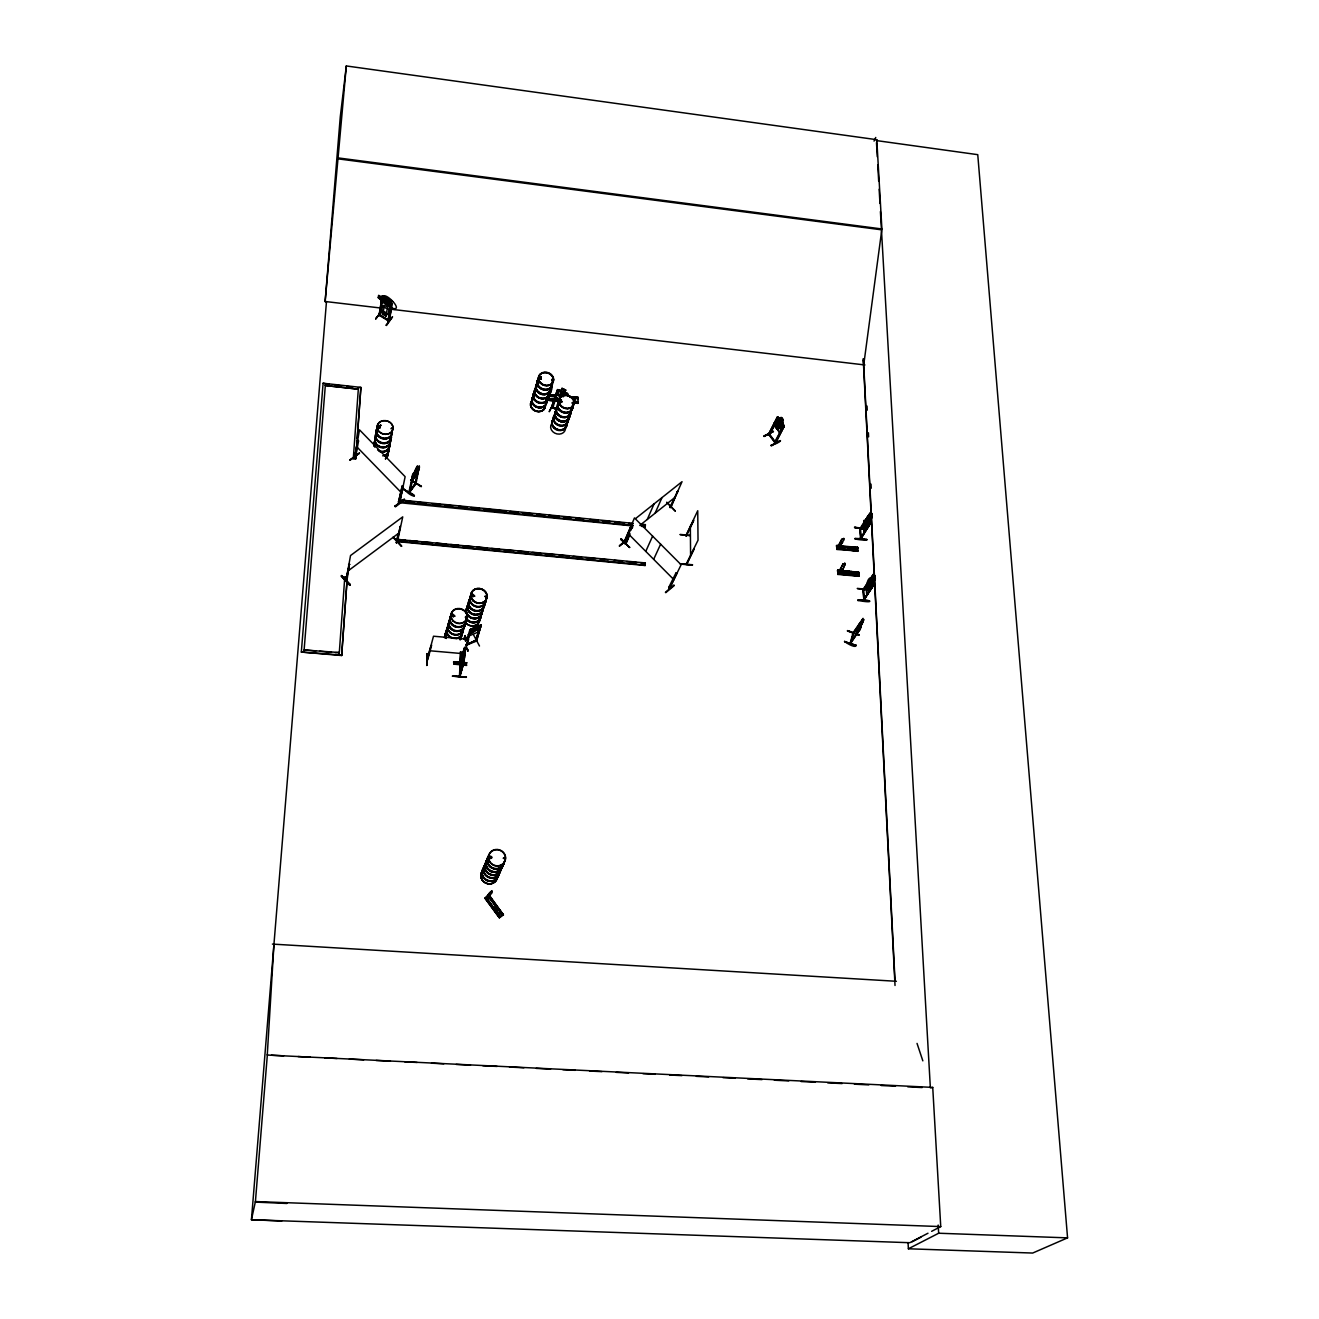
<?xml version="1.0" encoding="UTF-8"?>
<svg xmlns="http://www.w3.org/2000/svg" width="1319" height="1319" viewBox="0 0 1319 1319"><rect width="100%" height="100%" fill="white"/><g stroke="black" fill="none" stroke-linecap="round" stroke-linejoin="round"><path stroke-width="1.5" d="M397.497 538.91L397.266 541.581L645.073 565.521L645.288 562.933L397.398 539.405L405.576 540.196M645.37 524.616L645.156 527.188L645.37 524.616L641.281 524.204M645.073 565.521L645.288 562.933M548.259 395.106L548.044 395.684A7.716 6.496 18.5 0 1 543.642 402.856A7.716 6.496 18.5 0 1 534.261 399.624A7.716 6.496 18.5 0 1 535.366 391.298M578.002 402.839L578.118 397.382L574.787 397.266M574.87 397.052L574.82 402.196M476.604 640.968L480.858 626.179L475.137 641.067L476.769 640.44M548.209 394.876L548.16 398.305L551.375 390.523M548.457 394.892L548.407 398.322L551.556 389.863L552.018 383.516M549.248 394.661L549.182 399.805L549.528 398.322L546.247 397.992M549.578 393.969L549.314 394.843M467.074 640.309L470.669 630.515L466.382 645.403L466.201 644.299M466.712 644.744L476.258 639.995M771.302 446.053C785.662 435.748 781.359 442.92 771.087 445.261M496.257 907.291L496.373 908.742M837.334 546.66L838.175 546.165M466.695 662.798C427.092 660.423 493.075 664.842 453.818 661.709M850.788 642.666L850.079 643.524L860.417 628.619M850.936 642.98L851.184 642.073M852.503 634.208L852.882 633.136M853.624 632.79L852.948 633.681M462.178 654.191L459.952 662.468L464.618 647.217M459.952 662.352L460.446 651.685M460.793 652.081L460.397 662.517L464.337 648.173M460.479 662.27L460.908 651.718M461.601 662.732L461.188 661.66M461.93 656.367L461.716 668.436L461.848 656.664M465.36 648.107L460.364 666.21L468.674 639.319L433.489 636.22L427.191 659.896L431.049 645.502M466.629 665.436L453.769 664.133M839.576 571.572L838.637 571.605L839.741 571.259M460.051 664.595L459.457 676.548L459.589 675.081M459.474 675.905C460.925 680.225 461.238 645.782 464.75 651.949M464.288 662.567L463.876 661.446L459.968 676.68L460.628 664.644M463.068 654.554L462.557 666.26M463.332 657.159L463.167 660.819L464.189 657.538M465.013 638.775L465.277 636.137M464.667 655.411L464.816 650.448L464.156 661.577L459.441 676.663L464.024 661.462L464.519 656.961L463.084 662.765L463.414 655.213M465.393 640.886L465.558 636.995L465.541 640.902M465.079 655.263L465.244 651.339L464.387 657.027L464.865 654.834M466.118 677.356C424.817 673.844 493.454 679.334 453.291 675.955M463.876 656.911L463.035 663.21L464.601 652.46L463.81 656.944M427.043 653.614L426.795 665.452L427.34 653.597M862.544 620.194L861.043 626.459L858.24 630.564L859.823 624.629L860.697 624.744M836.757 545.703L839.181 545.11L836.559 545.951L857.564 548.127L836.609 546.643L857.498 548.556L857.416 547.336L857.663 551.391M836.741 548.77L857.746 550.996L836.724 548.292M858.587 572.215L837.614 570.781L838.126 569.824L840.269 570.286L838.126 569.824M858.834 576.271L858.768 575.068L858.85 576.304L837.829 574.392L837.763 573.237L858.883 575.183L837.829 573.386M273.956 944.19L267.262 1055.035L932.731 1087.4L940.744 1226.588L931.626 1231.336M836.609 545.654L857.614 547.319L857.729 550.996L836.774 549.462L836.823 548.424M858.685 573.023L837.664 571.556L837.598 570.336L858.784 572.166L858.916 575.892L837.812 573.996L840.45 573.617M779.743 423.185L778.919 419.096L779.183 423.251L776.495 423.646L779.447 424.322L780.419 428.84L780.123 424.504L782.711 424.223L779.677 423.234M838.224 571.358L839.593 571.16M577.936 399.228L578.118 397.382M577.953 397.547L569.973 396.953M577.953 402.377L573.946 401.965M577.953 401.685L573.979 401.504L578.035 401.734L577.953 403.383L573.93 402.971L577.936 403.268M360.911 387.407L358.422 387.671L353.294 458.633L355.734 458.897L360.911 387.407L323.106 383.235L301.326 652.064L341.654 655.527L347.293 577.343L344.787 577.112L339.098 655.296M341.654 655.527L347.21 577.804L344.787 577.112M355.734 458.897L356.328 450.785M357.185 438.617L360.829 387.934M551.804 385.906L551.309 389.847M855.025 539.009C870.606 541.73 871.084 538.614 854.976 538.465M855.009 538.581L866.534 539.636M857.894 600.458C879.509 604.349 866.517 597.754 857.878 600.491M281.755 1221.015L251.434 1219.745L326.469 301.655L325.133 301.49L346.32 65.95L876.789 139.699L881.9 228.962L863.731 364.819L863.401 358.653M927.982 1233.232L909.78 1242.712L251.434 1219.745L255.424 1201.56L267.394 1054.326M850.046 548.292L848.744 548.968L848.727 547.484M850.524 573.996C852.618 571.242 847.111 573.452 850.788 573.831M669.557 588.455L669.046 587.103L669.541 588.505M379.031 314.532L389.319 321.045L391.628 307.096M624.151 542.604L634.455 517.922L681.132 564.746L669.343 588.835L676.696 573.847L675.889 573.073L668.733 587.45M837.581 546.264L837.977 546.577M389.781 310.773L391.281 302.1L387.028 301.128L383.367 297.336L386.154 301.128L382.873 301.177L386.846 302.035L390.605 305.942L387.671 302.018L392.089 303.419L389.089 321.325M863.302 589.032L863.945 600.442L862.857 589.642L863.483 590.764L870.853 579.717L871.364 580.921M864.341 599.733L863.417 589.626L873.326 574.326L873.755 585.141L863.467 600.31M624.744 543.296L623.59 542.736M625.091 542.834L624.266 543.576L626.377 541.812M860.895 528.194L860.928 528.919C858.257 526.297 861.917 538.366 860.532 539.026L870.721 522.983L860.384 537.954M860.598 529.463L869.897 513.685M774.583 422.492L774.269 425.377L779.677 432.368L774.368 425.328L774.682 422.426L774.467 425.328M774.698 422.443L774.368 425.394L779.644 432.401M853.327 633.549L850.541 643.656L860.285 628.668L850.013 643.26M853.624 632.939L850.59 643.474M346.32 65.95L340.286 116.781L325.117 301.622L326.452 301.787M868.182 524.814L868.512 522.505M871.282 586.675L871.612 584.35M323.106 383.235L329.338 384.472M492.135 892.666L487.123 898.668C486.167 896.129 492.168 889.237 492.135 891.644M325.447 384.043L303.964 651.833M692.426 564.944L680.373 563.856L692.524 564.746M843.83 539.52L843.418 540.279L843.748 538.465M843.583 567.351L844.935 564.581M844.77 564.565L844.754 563.015M301.326 652.064L341.736 655.081M858.801 635.28L847.49 630.581L858.949 634.703M399.838 502.209L398.536 502.209L402.246 485.87L403.02 486.662L399.393 503.017L398.437 502.127L402.246 485.87M350.03 460.018L359.526 453.027L350.145 459.803M847.392 631.01L858.999 634.983M391.792 305.876L382.609 301.49L378.19 297.649L378.619 295.324L389.649 301.029L392.155 303.799M375.8 318.637L382.312 310.559L375.833 318.654M353.294 458.633L355.817 458.385M355.85 456.786L355.487 457.841L358.554 440.925L357.779 440.15L354.712 457.132C353.97 455.302 357.449 458.979 355.273 456.193M383.565 295.868L382.164 296.017L379.114 315.29L382.23 295.934L383.565 295.868C388.066 294.071 404.455 312.356 391.479 308.003M381.916 297.467L383.169 297.55L379.954 315.835M381.85 305.513L380.284 315.521L379.509 314.285M382.774 314.037L386.17 316.016L382.774 314.037L383.202 311.762M382.889 314.037L383.334 311.762L381.719 310.097L382.411 305.975L384.373 305.25L387.506 307.179L388.874 309.981L388.165 314.087L386.368 313.774L386.005 315.966M354.712 457.017L359.493 429.829L405.131 476.687L399.723 502.786L398.552 502.16M354.811 456.374L355.8 457.446M341.473 575.892L350.145 584.746L341.654 575.513M386.088 316.098L386.467 313.922M385.939 325.232L392.551 316.791L386.483 325.529M503.446 858.455L504.831 858.438M837.845 574.474L837.779 573.204M379.048 315.225L388.99 321.259L388.099 320.847L389.105 314.746M389.204 320.682L388.462 319.759L387.951 320.698L391.051 304.541M390.853 309.256L389.83 315.109L388.808 315.241L379.938 309.025M572.133 402.905L572.974 402.262L572.71 403.053M573.155 402.476L572.199 403.053M345.759 580.129L349.436 564.087L347.012 579.865C345.248 581.184 348.645 576.914 345.858 580.047L347.012 579.865M346.056 580.426L350.524 555.546L402.74 516.867L397.349 542.109M346.353 580.376L345.875 579.42L347.194 579.222M491.443 857.366L490.536 858.24L489.827 857.449M857.498 548.556L857.614 547.319M346.683 578.86L349.436 564.087M560.064 401.256L560.559 402.097M561.333 402.443L561.878 401.553M561.894 401.883L561.35 400.894M555.744 413.886L555.414 414.512M555.909 414.743L555.662 413.902M868.347 522.439L868.314 526.66L867.671 516.158M862.923 589.692L873.326 574.326M863.929 600.244L873.508 585.158L863.896 599.486M551.606 379.773L552.595 379.856L551.804 379.377M552.348 380.119L551.787 380.202M552.743 379.493L552.842 380.202M860.977 538.927L870.375 523.165L860.4 538.795M871.43 584.284L871.414 588.587L870.606 577.771C863.253 579.684 868.397 608.982 866.303 585.356M539.224 378.883L539.224 378.058M541.252 378.058L541.268 379.114M859.972 528.672L860.532 538.927M486.15 596.27L484.947 596.452L485.953 597.161M485.029 596.303L486.068 596.6M870.622 523.066L870.688 513.025M465.261 617.243L466.168 616.303M466.118 617.424L466.299 616.418M471.724 595.067L471.707 595.974M472.037 595.034L472.202 595.941L472.466 594.589M473.686 596.386L473.983 595.265M453.027 616.369L453.571 614.967M453.802 615.561L452.829 616.385L452.12 615.429M404.669 499.868L395.37 506.859L394.975 506.051M403.466 489.728C422.542 497.214 412.517 499.34 403.894 488.92M396.541 542.801L397.843 534.442M397.052 541.812L396.392 542.834L400.333 526.265L399.772 527.221M400.333 526.265L397.167 541.252M410.687 480.034L421.453 486.398L410.638 480.067M418.09 471.575L411.66 481.336L412.616 474.873L416.985 469.218M408.89 492.267L412.732 474.939M413.49 475.582L412.501 476.159L413.49 475.582L409.962 491.839L409.599 490.965M842.66 542.323L838.439 548.259L838.307 545.885L841.885 539.125M843.583 540.295L838.604 548.275L838.472 545.901L841.687 539.52M413.127 475.351L409.286 492.597L415.782 482.952M413.21 479.325C413.754 471.196 421.338 455.335 415.37 476.588M415.782 469.102L412.929 477.165L415.815 474.593L418.123 467.767L417.348 468.459M842.313 565.637L839.527 570.797L839.659 573.204L842.66 569.066L839.511 573.188L839.379 570.781L842.973 564.103M391.924 428.411L391.001 428.757L391.694 427.95M417.134 467.338L415.633 469.778M417.793 466.431L417.249 468.624L419.442 466.267L414.908 484.502L416.095 483.315M409.418 492.515L415.947 483.842L419.162 467.421L414.908 484.502M380.103 426.713L380.103 427.818M401.57 546.214L392.996 537.278L401.603 545.984M418.057 471.691L419.294 466.184M379.41 427.785L379.79 426.713L378.734 426.581M861.752 624.662L863.879 619.468L860.713 624.777M868.627 583.014L867.984 589.577L869.04 589.972L875.156 579.057M862.197 620.326L862.857 619.534L852.569 634.291L862.61 620.474M861.159 626.888L860.301 628.586L863.038 618.347L852.701 633.318M862.379 623.112L862.923 621.051M863.318 620.474L858.521 630.053L860.301 623.409M850.112 643.425L853.096 632.84M856.212 633.779L859.84 622.98M856.229 645.387C855.701 649.096 843.715 641.43 844.737 641.248M459.919 661.413L462.079 656.005M427.702 659.846L431.659 645.139M869.122 519.224L870.359 514.921L869.419 519.505L870.655 520.774L869.188 520.692L867.918 525.193L868.908 520.378M459.968 664.99L459.869 666.013M775.654 442.673L775.407 441.651M871.117 586.774L872.304 582.536L873.805 582.784L872.535 581.333L873.491 576.749L872.238 581.036L870.804 580.673M769.62 435.006L768.895 433.687M768.631 434.38L775.358 443.233L784.211 426.119L778.375 417.398L780.057 419.574L778.49 418.766L776.594 422.492L776.924 425.575L779.001 428.395L780.947 428.329L783.321 420.398C780.914 413.259 780.502 422.707 778.474 417.332L777.287 417.15L768.515 434.215L769.29 435.171L774.962 424.24M769.356 434.462L769.224 433.522M686.111 563.856L686.952 563.361L686.177 564.4M685.962 535.283L686.721 535.366M693.646 520.197L685.979 535.877L686.704 534.887M870.969 585.751L872.007 582.19M464.008 638.858L465.129 635.544M464.156 638.858L465.112 635.692M465.558 636.995L464.997 638.973L464.898 637.621M465.129 638.99L465.706 637.011M466.86 639.929L469.894 629.757L481.072 624.992L476.472 641.001L466.547 645.205M466.497 644.315L466.349 645.354L470.669 630.515M465.92 648.552L460.941 662.682M477.94 624.25L477.379 626.063L479.061 625.865L478.006 629.212L472.186 632.922L470.751 632.296L474.312 625.75L478.154 624.266M474.428 625.75L473.752 627.547M459.985 675.559L464.337 661.478M473.686 635.098L479.489 646.03M478.088 624.134L477.511 625.948M479.836 626.607L475.648 641.446M479.489 629.954L481.072 624.992M549.281 411.726L554.079 402.295L549.314 411.363M551.969 406.384L552.776 407.901L558.168 390.836L557.162 390.375L551.556 407.34L556.173 409.484M552.496 407.884L553.123 406.994M559.388 396.871L558.102 394.365L559.338 390.49L561.383 390.638L562.009 388.33L565.653 390.028L564.928 392.221L568.324 394.645L567.269 393.26M842.445 565.01L843.566 563.955M565.653 390.028L564.779 392.221L566.379 393.771M844.869 564.895L843.088 568.918M487.008 898.519L488.096 895.271M578.002 402.74L573.93 402.213L577.953 402.575M669.821 507.485L677.686 491.311L671.058 507.09L669.904 507.254M670.299 507.37L671.305 506.463M865.165 531.458L863.846 532.052C865.544 504.616 861.505 534.179 865.05 531.573M865.989 528.919L865.825 520.444L867.061 517.543M629.806 533.568L625.585 543.346L626.146 542.356M851.019 573.666L850.887 572.594M849.881 548.77L849.304 547.566M354.597 456.935L355.916 457.528M626.162 539.834L619.567 545.753M623.673 542.983L630.433 527.369L631.224 528.144L624.448 543.593L623.722 542.95M625.602 542.274L625.288 543.049L629.509 533.272M630.762 530.353L632.213 526.924M629.806 534.772L626.541 542.637M619.452 546.082L628.141 538.844M647.25 519.488L654.059 503.907M655.081 513.239L661.99 497.609M488.129 896.392L488.112 895.453L486.645 897.002L488.492 895.898L503.314 914.941L499.324 917.793L485.013 898.255L486.282 897.398L500.56 916.952L485.837 897.283L485.326 897.992L488.97 895.519M409.549 491.921L414.99 484.089M488.112 895.453L487.305 895.848M488.689 893.936L491.938 890.721M488.904 895.585L503.495 914.957L489.201 895.04L488.64 895.799M487.107 899.64L490.19 897.596M666.853 502.358L675.246 510.948M645.766 551.391L652.608 536.141M493.059 908.329L496.686 905.889M675.147 511.063L666.804 502.374M653.663 559.338L660.621 544.186M494.46 910.423L498.104 907.967M495.796 912.089L499.423 909.648M497.247 914.083L500.841 911.726M498.17 915.501L501.863 912.946M680.208 534.723L690.216 535.695M499.67 917.397L485.359 897.975L499.786 917.48M874.035 141.084L875.767 137.456M503.363 858.141L504.468 857.779L503.561 857.828M685.847 535.745L697.735 510.733L698.031 540.229L686.078 564.351M686.391 535.91L693.662 520.692M876.789 139.699L876.377 140.572L977.758 154.669L1067.566 1237.865L1032.678 1253.05L908.379 1248.78L908.066 1242.613M490.008 856.344L489.267 857.696M489.53 856.74C488.376 860.499 494.394 857.498 490.602 856.179M489.827 856.806L490.124 858.108M491.262 857.894L491.064 856.658L489.86 857.02M673.927 584.96L665.386 592.346M693.893 549.001L686.589 564.433L693.909 549.512M843.435 568.538L842.495 569.05M768.581 434.413L777.402 417.101L784.211 426.119M769.191 435.155L777.682 418.914L777.056 418.09L777.353 419.079M764.097 436.507L773.462 431.346L764.064 436.375M777.715 424.009L779.628 420.283L781.738 423.086L779.809 426.812L777.715 424.009L779.842 426.795M781.079 417.562L779.958 419.623L778.49 418.782M780.848 419.129L782.216 420.926M775.127 443.102L782.892 426.4L783.832 427.059L775.605 442.97L768.977 434.099M775.704 443.019L775.275 441.486L774.566 442.277L782.299 427.999M567.005 394.975L566.84 395.288A7.749 6.513 19.5 0 0 559.883 404.471A7.749 6.513 19.5 0 0 573.073 405.922A7.749 6.513 19.5 0 0 566.675 395.271L568.011 395.436M556.09 397.695L559.586 399.129L556.09 397.695L555.695 395.024L556.206 397.678M551.754 406.796L557.574 389.55L561.449 390.539M562.009 388.33L565.604 390.127M861.34 538.515L860.433 528.49M472.087 595.265L473.307 594.787M453.522 616.088L452.697 614.967L452.219 616.121M858.504 625.8L859.939 623.129M539.125 378.091L541.12 377.861M540.971 378.042L540.048 379.081L539.619 377.844M540.872 378.883L541.301 378.091M413.622 473.274L412.484 474.955M350.244 584.432L349.683 585.141L341.605 575.826M379.707 427.587L379.674 426.565M380.169 427.471L379.328 428.23M349.683 585.125L341.11 576.156M459.968 664.875L464.519 649.97M836.823 546.66L837.664 545.621L837.054 547.764L837.004 546.676M842.313 538.927L843.896 538.482M857.812 550.864L837.252 548.49M839.181 545.11L839.049 548.902M847.886 546.561L848.166 550.007M864.423 521.203L870.655 513.124M859.922 528.672L870.21 512.563M860.087 529.628L864.687 522.934M869.485 517.147C869.155 527.419 870.903 511.838 868.149 519.175L867.523 516.29M870.804 515.399L871.991 513.536L867.968 517.905L867.275 524.401L868.298 524.665M869.287 518.219L869.419 520.329M871.265 515.218L871.381 517.328M872.007 516.982L870.507 521.219L865.989 528.243L864.951 527.963L865.577 521.483L867.77 518.054L868.265 519.175M870.985 518.911L872.172 517.048L871.875 513.52M854.003 547.121L854.283 550.551M838.109 572.693L838.538 570.517L837.878 571.572L858.735 572.99M840.252 570.006L840.055 574.243L840.434 573.336M495.284 907.109L494.674 908.428M866.682 539.323L866.517 540.229M855.157 571.968L855.437 575.447M857.515 588.653L867.028 589.939M862.89 590.516L863.764 589.098M863.022 590.747L868.364 582.701M870.507 579.519L873.013 575.397M872.469 578.959C872.354 589.428 874.167 573.716 871.232 580.904L870.606 577.903M872.387 580.047L872.535 582.207M874.415 577.178L874.53 579.338M874.134 580.904L875.338 579.123L875.156 575.513L871.051 579.585L870.342 586.147L871.397 586.543M863.351 600.194L874.25 583.245M862.857 619.534L853.245 633.4M621.216 538.696L629.608 547.517M408.989 492.284L415.699 483.034M477.824 632.164L479.605 629.921M419.541 467.651L418.552 468.229M410.918 479.902L421.19 486.711M416.161 472.977L414.067 475.697L414.825 472.07M411.726 481.32L416.952 474.477M415.584 469.317L417.694 466.596M418.881 466.464L413.441 473.224M382.395 302.661L381.372 301.128L391.479 308.085M375.767 319.017L381.768 310.608M392.584 301.507L383.516 296.066M381.554 299.693L378.256 297.55M380.993 303.007L382.576 301.639M380.977 310.526L380.119 308.976M488.211 894.397L487.898 895.486M845.001 563.543L843.022 563.856M466.349 617.127L465.772 617.358M453.72 616.567L453.752 614.934L452.005 614.769M473.834 596.056L472.449 596.567L471.674 595.331M487.7 896.541L487.865 896.936M665.732 592.709L674.207 585.62M675.889 573.073L676.383 574.095M619.386 545.951L628.124 538.812M631.224 528.144L630.136 527.616M632.642 527.138L632.164 528.078M677.982 491.608L676.927 491.921M639.764 525.44L674.899 497.444M635.89 518.334L682.038 481.682L670.382 507.716M471.312 628.586L469.844 629.905M488.426 895.947L503.017 915.287M503.248 915.073L488.904 895.222M401.471 546.33L393.441 537.196M396.887 541.301L396.425 542.34M396.392 542.834L397.25 542.191M349.733 564.4L348.546 564.746M395.024 506.1L404.273 499.11M394.909 506.381L404.273 499.406M633.087 525.49L398.552 501.55L399.641 502.687L632.889 525.968M347.787 571.111L399.294 532.744M350.096 460.15L359.395 453.241M358.554 440.925L357.449 440.381M931.857 1088.027L932.731 1087.4M488.244 895.634L487.008 896.195M857.202 633.318L856.278 633.648L858.372 625.734M551.721 407.027L558.003 409.863M467.569 651.124L468.261 650.597L466.25 647.052M473.191 596.155L473.57 595.034M545.835 399.113L560.427 400.613M561.548 402.18L559.718 401.553M487.931 896.277L502.737 915.468L488.261 895.98M485.013 898.239L499.39 917.744M552.051 379.625L552.579 380.251M771.12 445.327L780.221 440.81M763.717 436.012L773.247 431.527M783.832 427.059L782.892 426.4M781.359 431.494L779.529 432.319M780.98 417.612L783.321 420.398L781.046 417.398M782.266 422.426L784.03 426.103L782.299 422.41L782.892 424.586M912.056 1241.806L920.893 1237.206M777.303 417.15L778.474 417.463M908.379 1248.78L938.666 1233.232L1067.566 1237.865M866.253 528.507L867.572 528.029L866.22 528.639M466.464 644.463L475.252 640.688M468.36 634.703L469.102 635.923L477.89 632.18M469.844 631.323L470.883 630.878M480.034 626.987L481.072 626.541M562.026 394.826L558.234 395.37L561.399 394.002L559.899 390.572L562.339 393.919L565.983 393.408L562.9 394.727M869.303 590.252L870.524 589.89M866.847 593.649L868.067 593.286M388.577 319.759L388.132 320.797M499.885 917.414L485.557 897.464M551.837 407.076L556.338 409.17M849.65 548.935L848.612 548.72M451.84 616.055L453.423 616.583M472.993 596.204L472.878 594.374M561.004 401.916L560.229 401.734M539.487 378.998L540.806 379.295M426.713 665.419L427.01 653.647M774.319 424.767L782.513 422.937M476.126 640.572L466.283 644.793M495.993 908.939L495.004 908.758M557.525 389.649L567.219 393.359M780.98 428.296L779.034 428.378L776.924 425.575L776.594 422.492M378.916 426.532L379.757 426.927M379.311 428.081L378.223 427.719M560.476 400.465L561.383 400.679M255.424 1201.56L940.744 1226.588M255.309 1202.104L286.915 1203.472M271.368 1055.233L283.684 1055.843M298.045 1056.568L310.377 1057.178M324.738 1057.887L337.054 1058.497M349.37 1059.108L363.747 1059.816M376.063 1060.443L390.44 1061.152M404.801 1061.861L417.134 1062.471M431.494 1063.18L443.811 1063.806M456.127 1064.417L470.504 1065.125M482.82 1065.736L497.197 1066.444M509.513 1067.055L523.89 1067.78M536.206 1068.39L550.567 1069.099M562.883 1069.709L575.216 1070.319M589.577 1071.044L601.893 1071.655M616.27 1072.363L628.586 1072.974M642.963 1073.682L655.279 1074.293M669.64 1075.018L681.972 1075.628M696.333 1076.337L708.649 1076.947M723.026 1077.656L735.342 1078.283M747.659 1078.893L762.036 1079.601M774.352 1080.212L788.729 1080.92M801.045 1081.531L815.406 1082.256M827.722 1082.866L842.099 1083.575M854.415 1084.185L868.792 1084.894M881.108 1085.521L895.486 1086.229M907.802 1086.84L922.162 1087.548M272.406 944.091L896.409 981.287M453.736 661.973L466.613 663.012M429.516 650.745L464.206 653.762M315.818 650.976L304.095 649.97L339.346 652.542L335.356 652.658M319.726 651.306L331.448 652.328M453.802 663.704L466.662 664.809M837.664 570.484L858.653 572.397L858.653 573.369L837.664 571.49M837.796 573.765L858.817 575.743M836.576 545.901L857.482 547.55M680.39 564.087L692.409 565.224M857.845 599.898L869.567 601.002M680.192 534.426L690.299 535.366M870.111 579.107L868.908 581.992L869.402 590.401M409.681 540.592L417.859 541.384M421.965 541.779L432.187 542.769M436.292 543.164L446.514 544.153M450.62 544.549L458.798 545.341M462.903 545.753L473.125 546.742M477.231 547.138L487.453 548.127M491.558 548.523L499.736 549.314M503.842 549.71L514.064 550.699M518.169 551.095L528.391 552.084M532.497 552.48L540.675 553.271M544.78 553.667L555.002 554.672M559.108 555.068L569.33 556.057M573.435 556.453L581.613 557.245M585.718 557.64L595.941 558.629M600.046 559.025L608.224 559.817M614.374 560.41L622.552 561.202M626.657 561.597L636.879 562.603M640.985 562.999L645.073 563.394M873.557 586.164L873.096 585.125M397.365 541.103L645.271 565.076M857.317 588.406L867.012 589.329M633.104 523.379L399.855 499.95L399.723 501.995M405.889 501.072L414.067 501.879M418.156 502.292L426.334 503.116M432.467 503.726L440.661 504.55M444.75 504.963L452.928 505.787M459.061 506.397L467.239 507.221M471.328 507.634L479.506 508.458M483.611 508.87L506.1 511.129M510.189 511.541L518.367 512.366M522.456 512.761L532.695 513.8M536.784 514.212L544.961 515.02M549.05 515.432L559.272 516.471M563.361 516.883L571.539 517.691M575.628 518.103L583.822 518.928M589.956 519.538L598.134 520.362M602.222 520.774L610.4 521.599M614.489 522.011L624.711 523.033M628.8 523.445L632.906 523.857M641.083 524.682L645.172 525.094M641.281 526.314L645.37 526.71M549.891 394.612L555.975 395.337M569.94 396.673L578.035 397.596M549.924 394.909L555.942 395.519M547.88 395.073L555.893 395.997M569.923 397.316L575.941 398.041M555.893 396.195L547.863 395.42L555.975 396.343M575.941 398.239L571.935 397.876L577.953 398.437M547.863 396.063L555.893 397.003M571.918 398.519L575.941 399.047M547.863 398.519L559.899 399.739L546.247 398.387M547.896 398.849L559.932 400.069M545.835 399.36L559.965 400.894M545.868 399.542L559.916 401.075M870.425 524.138L869.963 523.132M864.044 528.292L854.465 527.303L864.044 528.87M335.158 385.115L340.978 385.758M346.782 386.401L352.602 387.028M325.133 301.49L379.575 307.888M391.842 309.338L864.934 364.967M338.802 158L881.9 228.962M338.686 158.94L881.455 229.803L930.373 1087.961M481.138 625.107L480.149 624.975M378.833 427.653L378.537 427.372M860.367 628.85L860.103 629.79M391.413 308.085L394.958 309.437M460.958 662.732L461.551 662.319M556.997 390.688L558.003 391.166M553.073 407.159L556.47 408.742M453.357 614.951L452.219 615.775M863.368 589.577L863.78 589.296M382.015 297.253L382.939 297.83M380.367 315.06L388.264 319.89M388.215 320.204L389.204 320.929M403.812 489.217L414.38 495.746M489.679 858.174L491.426 858.29L491.443 856.921M627.877 533.387L673.861 579.651M356.691 446.712L401.685 493.009M341.588 575.579L350.211 584.729M836.543 545.423L836.856 549.116M837.598 570.303L837.911 574.045M380.169 426.762L378.256 426.334L377.976 427.587M378.157 427.834L377.943 426.977M769.818 434.594L775.127 441.651M781.178 418.469L782.546 420.283M779.611 420.299L781.722 423.119M468.426 634.521L469.218 635.824M466.135 647.299L468.163 650.877L465.623 647.547M411.462 480.215L411.841 481.386M917.035 1043.395L922.838 1060.855M464.436 651.932L464.535 653.301M868.083 523.066L867.869 519.801L865.693 523.231L865.891 526.495L870.425 519.472L870.26 516.191L868.05 519.653L868.215 522.918M871.167 584.878L870.952 581.514L868.726 584.812L868.941 588.159L873.557 581.432L873.376 578.052L871.134 581.382L871.298 584.746M876.492 142.6L877.3 156.796M877.762 164.908L878.685 181.132M879.146 189.244L879.954 203.439M880.416 211.551L881.339 227.775M938.188 1225.054L938.666 1233.232M837.483 545.604L837.532 546.693M867.028 406.054L867.242 410.16M868.397 432.764L868.594 436.869M871.018 484.122L871.232 488.228M863.417 358.735L895.04 981.204M863.285 360.12L895.024 985.474M690.348 526.166L690.595 555.348M551.952 382.625A7.683 6.447 18.5 0 1 547.039 389.929A7.683 6.447 18.5 0 1 537.674 385.494A7.683 6.447 18.5 0 1 540.988 377.415M552.199 381.834A7.683 6.447 18.5 0 1 547.27 389.138A7.683 6.447 18.5 0 1 537.905 384.703A7.683 6.447 18.5 0 1 541.219 376.624M550.699 389.039A7.65 6.43 18.5 0 1 540.114 393.903A7.65 6.43 18.5 0 1 537.971 383.005M552.15 382.345A7.799 6.529 18.5 0 1 547.154 389.748A7.799 6.529 18.5 0 1 537.657 385.247A7.799 6.529 18.5 0 1 541.021 377.069M552.216 382.098A7.799 6.529 18.5 0 1 547.22 389.501A7.799 6.529 18.5 0 1 537.74 385A7.799 6.529 18.5 0 1 541.087 376.822M549.331 391.067A7.65 6.43 18.5 0 1 545.027 398.206A7.65 6.43 18.5 0 1 535.728 394.991A7.65 6.43 18.5 0 1 536.817 386.747M549.331 390.968A7.617 6.397 18.5 0 1 540.889 398.173A7.617 6.397 18.5 0 1 535.646 387.885M550.666 387.044A7.766 6.513 18.5 0 1 546.313 394.282A7.766 6.513 18.5 0 1 536.882 391.018A7.766 6.513 18.5 0 1 537.971 382.658M550.748 386.797A7.766 6.513 18.5 0 1 546.396 394.035A7.766 6.513 18.5 0 1 536.948 390.77A7.766 6.513 18.5 0 1 538.053 382.411M536.981 383.433A7.65 6.414 18.5 0 0 542.241 393.754A7.667 6.43 18.5 0 0 550.732 386.549A7.65 6.414 18.5 0 1 542.241 393.754A7.667 6.43 18.5 0 1 536.965 383.417M549.429 393.128A7.65 6.43 18.5 0 1 538.861 397.992A7.65 6.43 18.5 0 1 536.718 387.094A7.634 6.414 18.5 0 0 538.894 397.843A7.634 6.414 18.5 0 0 549.462 392.996M546.561 402.229A7.568 6.381 18.4 0 1 536.075 407.076A7.568 6.381 18.4 0 1 533.964 396.261M545.374 406.054A7.568 6.381 18.4 0 1 534.904 410.901A7.568 6.381 18.4 0 1 532.794 400.086M545.423 405.79A7.535 6.364 18.4 0 1 535.91 410.984A7.535 6.364 18.4 0 1 531.672 401.058M546.742 401.982A7.683 6.48 18.4 0 1 536.108 406.879A7.683 6.48 18.4 0 1 533.964 395.914M546.824 401.734A7.683 6.48 18.4 0 1 536.19 406.648A7.683 6.48 18.4 0 1 534.047 395.684M548.012 397.629A7.601 6.397 18.5 0 1 537.476 402.476A7.601 6.397 18.5 0 1 535.349 391.644M548.061 395.42A7.716 6.496 18.5 0 1 543.725 402.625A7.716 6.496 18.5 0 1 534.343 399.377A7.716 6.496 18.5 0 1 535.432 391.051M548.028 395.156A7.601 6.397 18.5 0 1 539.586 402.361A7.601 6.397 18.5 0 1 534.36 392.073M546.808 401.471A7.584 6.381 18.4 0 1 537.229 406.681A7.584 6.381 18.4 0 1 532.975 396.689M545.423 405.906A7.568 6.381 18.4 0 1 535.86 411.116A7.568 6.381 18.4 0 1 531.606 401.141M572.397 405.527A7.7 6.496 19.4 0 1 563.905 412.847A7.7 6.496 19.4 0 1 558.564 402.41M559.8 401.174A7.7 6.496 19.4 0 1 561.383 400.317M572.594 405.246A7.815 6.579 19.4 0 1 567.632 412.732A7.815 6.579 19.4 0 1 558.102 408.214A7.815 6.579 19.4 0 1 561.432 399.954M570.847 410.16A7.667 6.48 19.4 0 1 562.389 417.463A7.667 6.48 19.4 0 1 557.063 407.043M569.627 413.754A7.634 6.447 19.4 0 1 561.202 421.025A7.667 6.48 19.4 0 1 555.843 410.753A7.601 6.414 19.4 0 0 561.202 421.008A7.667 6.48 19.4 0 0 569.61 413.853A7.601 6.414 19.4 0 1 561.202 421.008A7.634 6.447 19.4 0 1 555.909 410.654M572.66 404.999A7.815 6.579 19.4 0 1 568.324 412.336A7.815 6.579 19.4 0 1 558.827 409.055A7.815 6.579 19.4 0 1 559.883 400.597M572.66 404.752A7.7 6.496 19.4 0 1 568.374 411.973A7.7 6.496 19.4 0 1 559.009 408.742A7.7 6.496 19.4 0 1 560.047 400.399M571.028 409.879A7.782 6.562 19.4 0 1 562.455 417.282A7.782 6.562 19.4 0 1 557.047 406.73M571.111 409.632A7.782 6.562 19.4 0 1 562.537 417.051A7.782 6.562 19.4 0 1 557.129 406.483M571.094 409.385A7.683 6.48 19.4 0 1 562.636 416.689A7.683 6.48 19.4 0 1 557.31 406.268M566.478 423.168A7.584 6.43 19.3 0 1 558.102 430.423A7.584 6.43 19.3 0 1 552.842 420.101M565.29 426.68A7.551 6.397 19.3 0 1 556.948 433.918A7.551 6.397 19.3 0 1 551.705 423.63M568.258 417.859A7.617 6.447 19.4 0 1 559.85 425.147A7.617 6.447 19.4 0 1 554.557 414.793M566.741 422.657A7.7 6.513 19.3 0 1 558.25 430.01A7.7 6.513 19.3 0 1 552.908 419.541M567.994 418.634A7.617 6.447 19.3 0 1 559.586 425.905A7.617 6.447 19.3 0 1 554.31 415.551M568.275 418.123A7.733 6.529 19.3 0 1 559.734 425.493A7.733 6.529 19.3 0 1 554.376 414.99M569.511 414.182A7.667 6.48 19.4 0 1 561.053 421.486A7.667 6.48 19.4 0 1 555.744 411.083M484.7 604.053A8.112 7.222 16.6 0 1 474.296 610.153A8.112 7.222 16.6 0 1 469.861 599.04M472.911 596.666A8.112 7.222 16.6 0 1 474.873 596.122M484.287 602.832A8.112 7.222 16.6 0 1 475.104 611.109A8.112 7.222 16.6 0 1 469.646 599.733M485.771 598.463A8.26 7.337 16.6 0 1 480.973 606.658A8.26 7.337 16.6 0 1 470.916 603.278A8.26 7.337 16.6 0 1 472.235 593.896M486.035 600.178A8.26 7.337 16.6 0 1 474.444 605.982A8.26 7.337 16.6 0 1 472.284 593.682M486.002 599.931A8.145 7.238 16.6 0 1 474.56 605.652A8.145 7.238 16.6 0 1 472.433 593.517M483.397 608.158A8.062 7.189 16.5 0 1 473.043 614.225A8.062 7.189 16.5 0 1 468.641 603.179A8.095 7.205 16.5 0 0 472.977 614.407A8.095 7.205 16.5 0 0 483.381 608.323M484.469 602.585A8.227 7.32 16.6 0 1 475.153 610.977A8.227 7.32 16.6 0 1 469.63 599.436M484.749 604.3A8.227 7.32 16.6 0 1 474.18 610.483A8.227 7.32 16.6 0 1 469.696 599.222M480.874 613.731A8.029 7.156 16.4 0 1 475.879 621.843A8.029 7.156 16.4 0 1 466.069 617.869M466.382 610.681A8.029 7.156 16.4 0 1 467.701 609.296M482.127 609.691A8.062 7.189 16.5 0 1 477.445 617.721A8.062 7.189 16.5 0 1 467.635 614.423A8.062 7.189 16.5 0 1 468.921 605.24M482.111 612.263A8.046 7.172 16.5 0 1 475.912 618.71A8.046 7.172 16.5 0 1 467.074 614.522M466.151 610.812A8.046 7.172 16.5 0 1 467.388 607.301M482.111 610.12A8.161 7.287 16.5 0 1 472.845 618.479A8.161 7.287 16.5 0 1 467.355 607.004M482.177 609.922A8.161 7.287 16.5 0 1 472.911 618.265A8.161 7.287 16.5 0 1 467.421 606.806M483.282 608.537A8.062 7.189 16.5 0 1 472.927 614.605A8.062 7.189 16.5 0 1 468.525 603.558M480.858 616.286A8.029 7.156 16.4 0 1 474.675 622.716A8.029 7.156 16.4 0 1 465.854 618.545M479.654 617.523A7.98 7.123 16.4 0 1 474.692 625.602A7.98 7.123 16.4 0 1 464.931 621.661M480.841 614.159A8.128 7.255 16.4 0 1 475.78 622.37A8.128 7.255 16.4 0 1 465.838 618.364M480.907 613.945A8.128 7.255 16.4 0 1 475.846 622.156A8.128 7.255 16.4 0 1 465.887 618.149M479.654 617.605A8.013 7.156 16.4 0 1 474.675 625.701A8.013 7.156 16.4 0 1 464.882 621.76M391.974 431.181A7.98 6.793 12.4 0 1 386.5 438.831A7.98 6.793 12.4 0 1 376.855 434.248A7.98 6.793 12.4 0 1 380.647 425.823M392.122 430.406A7.98 6.809 12.4 0 1 386.648 438.04A7.98 6.809 12.4 0 1 376.987 433.473A7.98 6.809 12.4 0 1 380.795 425.031M392.139 430.901A8.095 6.892 12.4 0 1 386.582 438.65A8.095 6.892 12.4 0 1 376.805 434.017A8.095 6.892 12.4 0 1 380.647 425.46M392.172 430.653A8.095 6.892 12.4 0 1 386.632 438.403A8.095 6.892 12.4 0 1 376.838 433.77A8.095 6.892 12.4 0 1 380.696 425.229M390.853 439.359A7.947 6.776 12.3 0 1 379.921 442.755A7.947 6.776 12.3 0 1 376.756 432.681M391.083 435.847A7.947 6.776 12.3 0 1 391.232 437.628M389.682 437.743A7.898 6.76 12.3 0 1 387.374 446.119A7.93 6.776 12.3 0 1 377.25 445.179A7.93 6.776 12.3 0 1 376.063 436.391A7.881 6.743 12.3 0 0 377.3 445.031A7.898 6.76 12.3 0 0 387.374 446.119A7.93 6.776 12.3 0 0 389.699 437.842A7.881 6.743 12.3 0 1 387.374 446.102A7.881 6.743 12.3 0 1 377.3 445.031A7.898 6.76 12.3 0 1 376.113 436.309M391.232 435.567A8.062 6.875 12.3 0 1 381.9 443.25A8.062 6.875 12.3 0 1 376.706 432.352M391.281 435.319A8.062 6.875 12.3 0 1 381.949 443.003A8.062 6.875 12.3 0 1 376.756 432.104M391.232 435.072A7.947 6.776 12.3 0 1 382.015 442.64A7.947 6.776 12.3 0 1 376.888 431.89M389.583 443.596A7.898 6.743 12.2 0 1 386.319 450.422A7.898 6.743 12.2 0 1 377.597 449.993M374.893 447.207A7.898 6.743 12.2 0 1 375.354 440.464M389.435 444.371A7.898 6.743 12.2 0 1 381.323 452.071M373.937 444.487A7.898 6.743 12.2 0 1 375.206 441.222M389.6 444.091A7.996 6.842 12.2 0 1 387.11 450.488A7.996 6.842 12.2 0 1 379.328 451.461M374.019 446.02A7.996 6.842 12.2 0 1 375.173 440.909M389.633 443.843A7.996 6.842 12.2 0 1 387.159 450.257A7.996 6.842 12.2 0 1 379.361 451.23M374.068 445.773A7.996 6.842 12.2 0 1 375.206 440.661M389.55 438.436A7.898 6.743 12.3 0 1 383.137 447.899A7.898 6.743 12.3 0 1 375.091 438.535M389.649 438.04A7.93 6.776 12.3 0 1 383.202 447.553A7.93 6.776 12.3 0 1 375.14 438.139M388.759 448.411A7.963 6.826 12.2 0 1 384.587 455.714M388.709 448.163A7.865 6.727 12.2 0 1 382.658 455.83M388.709 448.641A7.963 6.826 12.2 0 1 384.538 455.945M388.561 448.922A7.865 6.727 12.2 0 1 384.439 456.11M387.868 452.45A7.815 6.694 12.1 0 1 385.445 458.715M387.176 450.999A7.848 6.727 12.1 0 1 385.412 458.996M464.997 624.118A8.178 7.32 15.5 0 1 454.461 630.301A8.178 7.32 15.5 0 1 450.026 619.089M453.126 616.665A8.178 7.32 15.5 0 1 455.121 616.105M464.783 624.794A8.178 7.32 15.5 0 1 454.264 630.977A8.178 7.32 15.5 0 1 449.828 619.765M463.628 626.03A8.128 7.287 15.4 0 1 454.363 634.373A8.128 7.287 15.4 0 1 448.938 622.931M465.821 618.792A8.211 7.337 15.6 0 1 461.007 626.987A8.211 7.337 15.6 0 1 451.016 623.623A8.211 7.337 15.6 0 1 452.368 614.275M466.003 618.545A8.326 7.436 15.6 0 1 461.122 626.855A8.326 7.436 15.6 0 1 450.983 623.442A8.326 7.436 15.6 0 1 452.351 613.962M466.069 618.331A8.326 7.436 15.6 0 1 461.188 626.64A8.326 7.436 15.6 0 1 451.049 623.227A8.326 7.436 15.6 0 1 452.417 613.747M466.217 620.045A8.211 7.337 15.6 0 1 454.643 625.849A8.211 7.337 15.6 0 1 452.565 613.582M463.596 626.245A8.161 7.304 15.4 0 1 454.297 634.637A8.161 7.304 15.4 0 1 448.856 623.145M464.964 624.563A8.293 7.419 15.5 0 1 454.297 630.845A8.293 7.419 15.5 0 1 449.812 619.468M465.03 624.349A8.293 7.419 15.5 0 1 454.346 630.63A8.293 7.419 15.5 0 1 449.861 619.254M444.487 637.852A8.013 7.189 15.3 0 1 447.059 632.972M460.1 639.715A8.062 7.238 15.3 0 0 461.139 634.291A8.079 7.255 15.3 0 1 460.117 639.731M462.557 629.641A8.112 7.271 15.4 0 1 457.792 637.769A8.112 7.271 15.4 0 1 447.899 634.439A8.112 7.271 15.4 0 1 449.251 625.173M461.403 633.829A8.194 7.353 15.3 0 1 460.331 639.352M446.234 638.116A8.194 7.353 15.3 0 1 446.597 630.729M460.298 639.056A8.062 7.238 15.3 0 0 461.337 633.615A8.079 7.255 15.3 0 1 460.315 639.072M462.359 630.301A8.112 7.271 15.4 0 1 456.259 638.742M450.175 637.473A8.112 7.271 15.4 0 1 447.702 627.234M462.59 629.855A8.227 7.37 15.4 0 1 453.225 638.314A8.227 7.37 15.4 0 1 447.735 626.739M463.282 630.4A8.128 7.271 15.4 0 1 452.186 634.291A8.128 7.271 15.4 0 1 448.773 623.541M501.517 867.44A8.508 8.062 21.3 0 1 489.563 874.151A8.508 8.062 21.3 0 1 487.305 860.73M503.001 864.39A8.672 8.211 21.4 0 1 490.833 871.216A8.672 8.211 21.4 0 1 488.525 857.564M504.056 863.038A8.59 8.128 21.4 0 1 492.366 867.704A8.59 8.128 21.4 0 1 488.657 855.784M504.171 861.488A8.59 8.112 21.4 0 1 493.174 868.66A8.59 8.112 21.4 0 1 488.426 856.328M504.006 863.434A8.705 8.227 21.4 0 1 492.168 868.149A8.705 8.227 21.4 0 1 488.409 856.08M504.089 863.269A8.705 8.227 21.4 0 1 492.234 867.984A8.705 8.227 21.4 0 1 488.475 855.899M498.664 873.854A8.442 8.013 21.2 0 1 486.81 880.531A8.442 8.013 21.2 0 1 484.568 867.21M497.477 876.492A8.392 7.98 21.2 0 1 485.672 883.12A8.392 7.98 21.2 0 1 483.446 869.864M498.862 873.673A8.557 8.128 21.2 0 1 486.826 880.449A8.557 8.128 21.2 0 1 484.568 866.929M484.634 866.764A8.557 8.128 21.2 0 0 486.909 880.284A8.557 8.128 21.2 0 0 498.928 873.508A8.458 8.013 21.2 0 1 487.024 880.004A8.458 8.013 21.2 0 1 484.798 866.665M499.95 872.222A8.491 8.046 21.3 0 1 488.393 876.838A8.491 8.046 21.3 0 1 484.749 865.05M500.082 870.688A8.475 8.046 21.3 0 1 489.201 877.778A8.475 8.046 21.3 0 1 484.518 865.577M499.983 872.436A8.606 8.161 21.3 0 1 488.277 877.135A8.606 8.161 21.3 0 1 484.568 865.165M501.368 867.737A8.491 8.046 21.3 0 1 490.47 874.843A8.491 8.046 21.3 0 1 485.788 862.626M870.771 580.954L869.798 584.746L871.084 586.197L869.567 585.933L868.347 590.368L869.27 585.587L867.918 584.185L869.485 584.432L870.771 580.954M867.704 519.241L866.731 523.049L867.984 524.352L866.501 524.237L865.264 528.738L866.204 523.94L864.885 522.687L866.418 522.786L867.704 519.241M464.75 636.566L465.162 637.671L464.75 636.566M325.364 385.544L358.372 389.187L325.364 385.544M379.147 296.264L380.053 298.292L379.147 296.264M383.153 298.292L382.807 300.386L389.089 304.227L389.451 302.15L383.153 298.292M384.076 307.014L383.384 311.119L386.5 313.048L387.192 308.943L384.076 307.014M383.631 313.295L385.511 315.257L383.631 313.295M862.082 621.909L858.982 628.339L862.082 621.909M473.669 628.157L472.631 631.504L476.126 630.004L477.181 626.657L473.669 628.157M474.955 625.783L477.214 624.827L474.955 625.783M561.169 391.331L559.916 395.205L563.295 396.788L564.565 392.914L561.169 391.331M562.553 389.187L564.516 390.902L562.553 389.187M844.539 641.578L856.212 645.403L844.539 641.578M854.679 527.584L864.093 528.721L854.663 527.534M850.079 546.627L850.211 550.32L850.079 546.627M472.367 628.899L474.098 629.954L470.965 633.136L474.741 630.02L477.445 630.367L475.664 629.278L478.682 626.278L475.054 629.196L472.367 628.899M851.959 546.808L852.09 550.485L851.959 546.808M855.487 547.121L855.619 550.814L855.487 547.121M849.09 571.308L849.205 575.035L849.09 571.308M851.217 571.49L851.332 575.216L851.217 571.49M853.096 571.671L853.228 575.397L853.096 571.671M856.658 571.968L856.773 575.694L856.658 571.968M620.705 539.29L629.707 547.467L620.738 539.257M390.391 306.387L390.968 309.305L390.391 306.387L382.51 301.507L390.309 306.47M559.883 401.438L545.819 400.003L559.883 401.553M540.576 382.79A7.733 6.48 18.6 0 0 553.37 381.257A7.733 6.48 18.6 0 0 544.252 372.189A7.733 6.48 18.6 0 0 540.576 382.79M540.477 383.153A7.7 6.447 18.6 0 0 553.222 381.653A7.7 6.447 18.6 0 0 544.137 372.618A7.7 6.447 18.6 0 0 540.477 383.153M540.493 383.137A7.667 6.414 18.6 0 0 553.189 381.636A7.667 6.414 18.6 0 0 544.153 372.65A7.667 6.414 18.6 0 0 540.493 383.137M559.932 404.339A7.749 6.513 19.5 0 0 573.122 405.774A7.749 6.513 19.5 0 0 566.708 395.139A7.749 6.513 19.5 0 0 559.932 404.339M559.817 404.702A7.716 6.496 19.4 0 0 572.957 406.153A7.716 6.496 19.4 0 0 566.593 395.552A7.716 6.496 19.4 0 0 559.817 404.702M562.488 429.549A7.584 6.414 19.3 0 0 566.725 422.41A7.601 6.43 19.3 0 1 562.504 429.565A7.601 6.43 19.3 0 1 553.255 426.383A7.601 6.43 19.3 0 1 554.31 418.123A7.584 6.414 19.3 0 0 553.271 426.367A7.584 6.414 19.3 0 0 562.488 429.549M560.971 421.701A7.634 6.447 19.4 0 0 569.396 414.43A7.601 6.414 19.4 0 1 560.987 421.684A7.634 6.447 19.4 0 1 555.678 411.347A7.601 6.414 19.4 0 0 560.987 421.684M473.059 600.376A8.194 7.271 16.7 0 0 486.76 598.331A8.194 7.271 16.7 0 0 477.165 588.472A8.194 7.271 16.7 0 0 473.059 600.376M472.977 600.706A8.161 7.238 16.7 0 0 486.629 598.661A8.161 7.238 16.7 0 0 477.066 588.851A8.161 7.238 16.7 0 0 472.977 600.706M473.01 600.508A8.194 7.271 16.7 0 0 486.727 598.463A8.194 7.271 16.7 0 0 477.132 588.587A8.194 7.271 16.7 0 0 473.01 600.508M473.109 613.994A8.079 7.189 16.5 0 0 483.463 607.927A8.095 7.222 16.5 0 1 473.076 614.11A8.095 7.222 16.5 0 1 468.657 603.03A8.079 7.189 16.5 0 0 473.109 613.994M379.163 431.676A8.029 6.826 12.4 0 0 392.666 430.01A8.029 6.826 12.4 0 0 383.45 420.613A8.029 6.826 12.4 0 0 379.163 431.676A8.029 6.826 12.4 0 0 392.65 430.159A8.029 6.826 12.4 0 0 383.417 420.745A8.029 6.826 12.4 0 0 379.13 431.808M453.077 620.589A8.244 7.353 15.6 0 0 466.893 618.496A8.244 7.353 15.6 0 0 457.281 608.554A8.244 7.353 15.6 0 0 453.077 620.589M452.994 620.936A8.211 7.337 15.6 0 0 466.778 618.842A8.211 7.337 15.6 0 0 457.182 608.933A8.211 7.337 15.6 0 0 452.994 620.936M446.58 631.24A8.062 7.238 15.3 0 0 446.234 638.495A8.079 7.255 15.3 0 1 446.564 631.224M446.762 630.564A8.062 7.238 15.3 0 0 446.416 637.835A8.079 7.255 15.3 0 1 446.745 630.564M489.547 861.225A8.623 8.145 21.5 0 0 504.353 862.214A8.623 8.145 21.5 0 0 497.362 849.436A8.623 8.145 21.5 0 0 489.547 861.225M489.448 861.505A8.59 8.128 21.5 0 0 504.221 862.478A8.59 8.128 21.5 0 0 497.23 849.733A8.59 8.128 21.5 0 0 489.448 861.505M490.734 871.463A8.524 8.079 21.4 0 0 502.704 864.736A8.541 8.095 21.4 0 1 490.734 871.463A8.541 8.095 21.4 0 1 488.459 858.009A8.524 8.079 21.4 0 0 490.734 871.463M489.646 873.953A8.508 8.046 21.3 0 0 501.583 867.259A8.524 8.079 21.3 0 1 489.613 874.052A8.524 8.079 21.3 0 1 487.338 860.615A8.508 8.046 21.3 0 0 489.646 873.953M490.965 870.919A8.541 8.079 21.4 0 0 502.951 864.192A8.557 8.095 21.4 0 1 490.965 870.936A8.557 8.095 21.4 0 1 488.689 857.465A8.541 8.079 21.4 0 0 490.965 870.919M485.705 883.054A8.425 8.013 21.2 0 0 497.56 876.377A8.392 7.98 21.2 0 1 485.755 882.955A8.392 7.98 21.2 0 1 483.529 869.699A8.425 8.013 21.2 0 0 485.705 883.054"/></g></svg>
